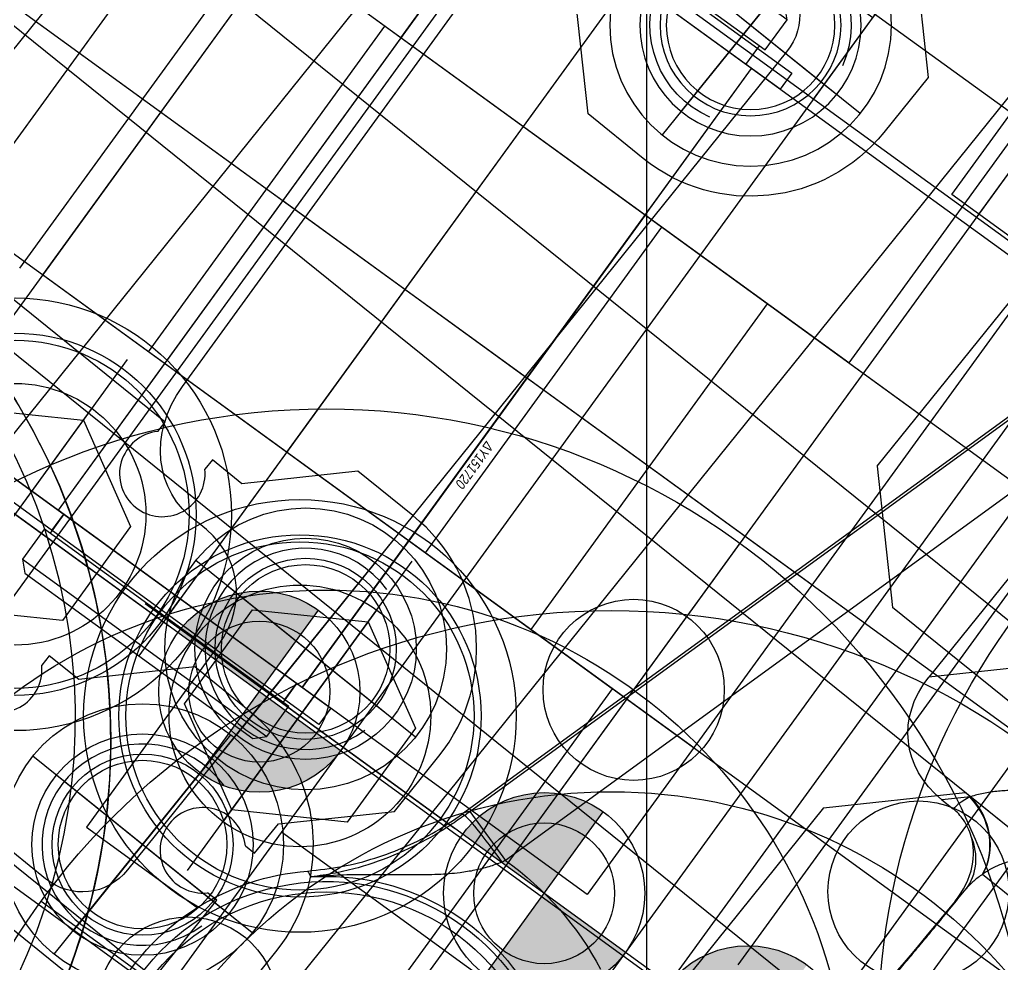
# Model space of a CAD drawing. Header units: millimetres. Extents: x 10462777 to 22643323, y 453826 to 1389191.
# Drawn here: x 11278593.96 to 11278642.8, y 585244.56 to 585291.49 of the extents above; entities that cross this region are included whole.
import ezdxf

# ---------------------------------------------------------------- set-up
doc = ezdxf.new("R2010")
doc.units = ezdxf.units.MM
doc.header["$LTSCALE"] = 200
doc.header["$MEASUREMENT"] = 0
for name, pattern in [('CENTER', [2, 1.25, -0.25, 0.25, -0.25]), ('HIDDEN', [3.75, 2.5, -1.25]), ('PHANTOM', [2.5, 1.25, -0.25, 0.25, -0.25, 0.25, -0.25]), ('PHANTOM2', [31.75, 15.875, -3.175, 3.175, -3.175, 3.175, -3.175])]:
    doc.linetypes.add(name, pattern=pattern)
doc.layers.get('0').update_dxf_attribs({"linetype": 'CONTINUOUS'})
for name, color, linetype in [('1', 1, 'CENTER'), ('1 Center', 1, 'CENTER'), ('5', 4, 'CONTINUOUS'), ('CENTER', 1, 'CONTINUOUS'), ('CL', 3, 'CONTINUOUS'), ('DR1501-002-005-002', 7, 'CONTINUOUS'), ('HL', 2, 'HIDDEN'), ('V', 6, 'PHANTOM2')]:
    doc.layers.add(name, color=color, linetype=linetype)
doc.layers.add('LAYOUT', color=8, linetype='CONTINUOUS', lineweight=25)
doc.styles.get("Standard").update_dxf_attribs({"font": 'SYMBOL'})

# ---------------------------------------------------------------- blocks, each defined once
blk = doc.blocks.new('A$C0CF62632')
at = {"layer": '1 Center', "ltscale": 0.5}
blk.add_line((490.876, 915.186), (490.876, 0), dxfattribs=at)
blk = doc.blocks.new('A$C321A0869')
at = {"layer": '1', "color": 155, "linetype": 'Continuous'}
for p, q in [((436.102, 380.365), (281.83, 380.365)), ((103.898, 368.365), (436.102, 368.365)), ((11, 355.365), (11, 255.391)), ((381, 353.263), (381, 355.365)), ((436.102, 350.365), (383.898, 350.365)), ((383.898, 340.365), (463.102, 340.365)), ((21, 255.391), (21, 337.467)), ((447.67, 325.365), (416.33, 325.365)), ((423.547, 318.148), (416.33, 325.365)), ((413.009, 320.026), (412, 321.035)), ((412, 321.035), (412, 320.312)), ((409.3, 317.322), (408.492, 317.371)), ((410.383, 317.147), (410.383, 312.423)), ((57.622, 286.023), (44.742, 246.381)), ((44.961, 246.689), (57.352, 284.823)), ((68.255, 253.219), (68.255, 285.091)), ((60.218, 283.892), (47.828, 245.758)), ((60.218, 283.892), (60.218, 248.347)), ((25.67, 250.365), (25.507, 250.365)), ((44.961, 246.689), (47.828, 245.758)), ((30, 246.035), (30, 234.865)), ((30, 234.865), (36.798, 234.865))]:
    blk.add_line(p, q, dxfattribs=at)
at = {"layer": '1', "color": 155, "linetype": 'Continuous', "extrusion": (0, 0, -1)}
for radius, start, end in [(15.394, 89.3589, 116.3172), (11.52, 157.8609, 134.5328), (11.774, 50.3609, 113.9869), (12.072, 298.5152, 49.5826)]:
    blk.add_arc((-48, 230.365), radius, start, end, dxfattribs=at)
for centre, major_axis, ratio, start_param, end_param in [((384.106, 353.471), (2.269, 2.269), 0.935113, 2.389713, 3.893472), ((435.894, 353.471), (-2.269, 2.269), 0.935113, 2.389713, 3.893472), ((417.774, 319.591), (-4.564, 4.564), 0.774597, 5.624127, 6.942243), ((410.383, 317.714), (-10, 0), 0.034921, 4.902671, 6.108652), ((26.176, 256.138), (-2.495, -5.376), 0.84361, 5.91001, 7.351033)]:
    blk.add_ellipse(centre, major_axis=major_axis, ratio=ratio, start_param=start_param, end_param=end_param, dxfattribs=at)
at = {"layer": '1', "color": 155, "linetype": 'Continuous'}
for centre, major_axis, ratio, start_param, end_param in [((410.383, 320.039), (-1.293, -2.707), 0.842338, 0.515826, 1.953307), ((410.41, 320.026), (-1.318, -2.695), 0.841234, 0.526655, 1.961147), ((409.3, 320.32), (0.181, 2.995), 0.86563, 3.211352, 4.21864), ((408.536, 320.367), (-3.459, 0.209), 0.86563, 2.185669, 2.647843), ((24.226, 244.591), (-4.564, -4.564), 0.774597, 2.482535, 3.800651)]:
    blk.add_ellipse(centre, major_axis=major_axis, ratio=ratio, start_param=start_param, end_param=end_param, dxfattribs=at)
for points, knots in [([(411.496, 318.763), (411.672, 319.011), (411.81, 319.29), (411.964, 319.817), (412, 320.066), (412, 320.312)], [0, 0, 0, 0, 0.552655, 0.552655, 1, 1, 1, 1]), ([(410.383, 317.147), (410.206, 317.194), (409.853, 317.289), (409.484, 317.311), (409.3, 317.322)], [0, 0, 0, 0, 0.502129, 1, 1, 1, 1]), ([(40.173, 239.556), (40.599, 239.944), (41.444, 240.712), (42.525, 242.025), (43.442, 243.414), (44.197, 244.865), (44.561, 245.879), (44.742, 246.381)], [0, 0, 0, 0, 0.2077, 0.411545, 0.61154, 0.80769, 1, 1, 1, 1]), ([(44.863, 246.384), (44.772, 246.114), (44.58, 245.548), (44.084, 244.34), (43.252, 242.734), (42.277, 241.346), (41.336, 240.24), (40.782, 239.711), (40.489, 239.432)], [0, 0, 0, 0, 0.079428, 0.166971, 0.378119, 0.652245, 0.816326, 1, 1, 1, 1]), ([(44.863, 246.384), (44.906, 246.401), (45.216, 246.337), (46.32, 246.031), (47.075, 245.8), (47.727, 245.59)], [0, 0, 0, 0, 0.5, 0.5, 1, 1, 1, 1]), ([(47.727, 245.59), (47.6, 245.397), (47.341, 245.001), (46.875, 244.456), (46.273, 243.849), (45.49, 243.19), (44.202, 242.231), (42.891, 241.319), (41.536, 240.302), (40.872, 239.75), (40.489, 239.432)], [0, 0, 0, 0, 0.06785, 0.139243, 0.21457, 0.328997, 0.45797, 0.723164, 0.840346, 1, 1, 1, 1])]:
    blk.add_open_spline(points, degree=3, knots=knots, dxfattribs=at)
for points, degree in [([(412.982, 320.039), (412.859, 320.098), (412.621, 320.191), (412.313, 320.271), (412.103, 320.303), (412, 320.312)], 3), ([(413.009, 320.026), (413.004, 320.028), (412.995, 320.033), (412.986, 320.037), (412.982, 320.039)], 3), ([(414.951, 318.084), (414.876, 318.19), (414.725, 318.393), (414.498, 318.675), (414.268, 318.938), (414.033, 319.183), (413.792, 319.413), (413.543, 319.631), (413.283, 319.835), (413.101, 319.964), (413.009, 320.026)], 3), ([(399.452, 317.641), (399.512, 317.629), (399.662, 317.606), (399.98, 317.571), (400.388, 317.538), (400.881, 317.507), (401.456, 317.477), (402.108, 317.449), (402.831, 317.423), (403.619, 317.4), (404.465, 317.379), (405.362, 317.362), (406.302, 317.347), (407.276, 317.335), (408.279, 317.327), (408.957, 317.323), (409.3, 317.322)], 3), ([(408.492, 317.371), (409.142, 317.367), (409.796, 317.488), (410.383, 317.8)], 3), ([(410.411, 317.139), (410.406, 317.14), (410.397, 317.143), (410.388, 317.146), (410.383, 317.147)], 3), ([(412.353, 315.934), (412.281, 316.009), (412.137, 316.151), (411.917, 316.342), (411.691, 316.514), (411.458, 316.669), (411.215, 316.809), (410.962, 316.935), (410.695, 317.045), (410.507, 317.11), (410.411, 317.139)], 3), ([(394.627, 312.744), (394.713, 312.732), (394.931, 312.708), (395.392, 312.674), (395.982, 312.641), (396.698, 312.609), (397.532, 312.579), (398.477, 312.551), (399.525, 312.526), (400.667, 312.502), (401.893, 312.482), (403.193, 312.464), (404.555, 312.449), (405.968, 312.438), (407.418, 312.43), (408.894, 312.425), (409.887, 312.423), (410.383, 312.423)], 3), ([(410.383, 312.306), (409.887, 312.306), (408.894, 312.305), (407.418, 312.3), (405.968, 312.292), (404.555, 312.28), (403.193, 312.265), (401.893, 312.248), (400.667, 312.227), (399.525, 312.204), (398.477, 312.178), (397.532, 312.15), (396.698, 312.12), (395.982, 312.089), (395.392, 312.056), (394.931, 312.021), (394.713, 311.998), (394.627, 311.986)], 3), ([(44.863, 246.384), (44.912, 246.536), (44.961, 246.689)], 2), ([(44.742, 246.381), (44.863, 246.384)], 1), ([(47.828, 245.758), (47.794, 245.702), (47.76, 245.646), (47.727, 245.59)], 3), ([(40.173, 239.556), (40.279, 239.514), (40.384, 239.473), (40.489, 239.432)], 3)]:
    blk.add_open_spline(points, degree=degree, dxfattribs=at)
blk = doc.blocks.new('A$C381A53E2')
at = {"layer": 'V'}
for p, q in [((8.5, 15.5), (8.5, 1.5)), ((8.5, 13.5), (8.5, 3.5)), ((1.5, 8.5), (15.5, 8.5)), ((3.5, 8.5), (13.5, 8.5))]:
    blk.add_line(p, q, dxfattribs=at)
blk.add_lwpolyline([(3, 45.5), (3, 31.5), (4.1, 31.205), (4.1, 21), (4.695, 21, -2.42), (4.695, 18), (4.1, 18), (4.1, 16.121), (0, 12.021), (0, 8.5, 0.414), (8.5, 0), (12.021, 0), (16.121, 4.1), (18, 4.1), (18, 4.695, -2.42), (21, 4.695), (21, 4.1), (31.205, 4.1)], format="xyb", dxfattribs=at)
blk.add_lwpolyline([(43.757, 6.428, 0.922), (38.5, 71, 0.922), (33.243, 6.428), (33.77, 9.64, 0.944), (29.24, 10.7, -0.446), (26.88, 9.602, -0.818), (38.5, 67, -0.818), (50.12, 9.602, -0.446), (47.76, 10.7, 0.944), (43.23, 9.64)], format="xyb", close=True, dxfattribs=at)
for centre, radius in [((38.5, 38.5), 32.5), ((8.5, 8.5), 7), ((8.5, 8.5), 4.5), ((8.5, 8.5), 4.188)]:
    blk.add_circle(centre, radius, dxfattribs=at)
blk.add_arc((8.5, 8.5), 5, 255, 165, dxfattribs=at)
blk = doc.blocks.new('A$C3D036A4C')
at = {"layer": 'DR1501-002-005-002'}
h = blk.add_hatch(color=256, dxfattribs=at)
h.dxf.hatch_style = 1
h.paths.add_polyline_path([(20, 65), (20, 63.5, -0.414214), (23.5, 60), (25, 60, 0.414214)])
h.paths.add_polyline_path([(20, 63.5), (20, 60), (23.5, 60, 0.414214)], flags=17)
h.paths.add_polyline_path([(20, 60), (16.5, 60, 0.414214), (20, 56.5)], flags=17)
h.paths.add_polyline_path([(16.5, 60), (15, 60, 0.414214), (20, 55), (20, 56.5, -0.414214)])
h = blk.add_hatch(color=256, dxfattribs=at)
h.dxf.hatch_style = 1
h.paths.add_polyline_path([(20, 35), (20, 33.5, -0.414214), (23.5, 30), (25, 30, 0.414214)])
h.paths.add_polyline_path([(20, 33.5), (20, 30), (23.5, 30, 0.414214)], flags=17)
h.paths.add_polyline_path([(20, 30), (16.5, 30, 0.414214), (20, 26.5)], flags=17)
h.paths.add_polyline_path([(16.5, 30), (15, 30, 0.414214), (20, 25), (20, 26.5, -0.414214)])
at = {"layer": 'CL'}
for p, q in [((20, 8.5), (20, 81.5)), ((13.5, 75), (26.5, 75)), ((85, 26), (85, 64)), ((15, 60), (25, 60)), ((0, 45), (100, 45))]:
    blk.add_line(p, q, dxfattribs=at)
at = {"layer": 'DR1501-002-005-002'}
for p, q in [((5, 90), (0, 85)), ((5, 90), (95, 90)), ((0, 5), (0, 85)), ((100, 5), (100, 85)), ((60, 26), (60, 64)), ((60, 64), (100, 64)), ((60, 55), (100, 55)), ((60, 35), (100, 35)), ((60, 26), (100, 26)), ((100, 5), (95, 0)), ((5, 0), (95, 0))]:
    blk.add_line(p, q, dxfattribs=at)
for centre, radius in [((20, 75), 6.5), ((20, 60), 3.5)]:
    blk.add_circle(centre, radius, dxfattribs=at)
at = {"layer": 'HL'}
for p, q in [((77.5, 55), (77.5, 64)), ((92.5, 55), (92.5, 64)), ((77.5, 35), (77.5, 26)), ((92.5, 35), (92.5, 26))]:
    blk.add_line(p, q, dxfattribs=at)
for centre in [(20, 60), (20, 30)]:
    blk.add_circle(centre, 5, dxfattribs=at)
blk = doc.blocks.new('A$C148D47CC')
at = {"layer": '5'}
for p, q in [((82.5, 0), (82.5, 20)), ((97.5, 0), (97.5, 20))]:
    blk.add_line(p, q, dxfattribs=at)
at = {"layer": 'CL'}
for p, q in [((90, 0), (90, 20)), ((0, 10), (175, 10))]:
    blk.add_line(p, q, dxfattribs=at)
at = {"layer": 'DR1501-002-005-002'}
for p, q in [((0, 20), (175, 20)), ((20, 0), (20, 20)), ((75, 0), (75, 20)), ((110, 0), (110, 20)), ((0, 0), (175, 0))]:
    blk.add_line(p, q, dxfattribs=at)
at = {"layer": 'HL'}
for p, q in [((81.5, 0), (81.5, 20)), ((98.5, 0), (98.5, 20))]:
    blk.add_line(p, q, dxfattribs=at)
blk = doc.blocks.new('A$C69DB7109')
at = {"layer": '5'}
for p, q in [((7.5, -55), (7.5, -35)), ((22.5, -55), (22.5, -35))]:
    blk.add_line(p, q, dxfattribs=at)
at = {"layer": 'CL'}
for p, q in [((15, -55), (15, -35)), ((-10, -45), (130, -45)), ((55, -80.5), (55, -69.5)), ((49.5, -75), (60.5, -75))]:
    blk.add_line(p, q, dxfattribs=at)
at = {"layer": 'DR1501-002-005-002'}
for p, q in [((-5, -35), (-5, -5)), ((-5, -35), (30, -35)), ((0, -55), (0, -35)), ((30, -55), (30, -35)), ((-5, -55), (30, -55)), ((-5, -85), (-5, -55)), ((0, -90), (125, -90))]:
    blk.add_line(p, q, dxfattribs=at)
blk.add_circle((55, -75), 5.5, dxfattribs=at)
at = {"layer": 'HL'}
for p, q in [((6.5, -55), (6.5, -35)), ((23.5, -55), (23.5, -35))]:
    blk.add_line(p, q, dxfattribs=at)
at = {"layer": 'DR1501-002-005-002', "oblique": 8, "width": 0.85}
blk.add_text('DU151720', height=0.5, rotation=90, dxfattribs=at).set_placement((7.313, -41.318))
blk = doc.blocks.new('A$C46232C3D')
at = {"layer": 'CENTER'}
for p, q in [((3.5, 7.5), (2.35, 7.5)), ((41.5, 7.5), (42.65, 7.5))]:
    blk.add_line(p, q, dxfattribs=at)
at = {"layer": 'CL'}
for p, q in [((22.5, 15), (22.5, 0)), ((0, 7.5), (45, 7.5))]:
    blk.add_line(p, q, dxfattribs=at)
at = {"layer": 'DR1501-002-005-002'}
for p, q in [((0.5, 15), (0, 14.5)), ((2.35, 15), (0.5, 15)), ((0.5, 15), (0.5, 0)), ((2.35, 0), (2.35, 15)), ((41.5, 15), (3.5, 15)), ((3.5, 15), (3.5, 0)), ((3.5, 15), (3.5, 0)), ((41.5, 15), (41.5, 0)), ((41.5, 15), (41.5, 0)), ((44.5, 15), (42.65, 15)), ((42.65, 0), (42.65, 15)), ((45, 14.5), (44.5, 15)), ((44.5, 0), (44.5, 15)), ((0, 14.5), (0, 0.5)), ((3.5, 14.65), (2.35, 14.65)), ((41.5, 14.65), (42.65, 14.65)), ((45, 0.5), (45, 14.5)), ((0, 0.5), (0.5, 0)), ((44.5, 0), (45, 0.5)), ((3.5, 0.35), (2.35, 0.35)), ((41.5, 0.35), (42.65, 0.35)), ((0.5, 0), (2.35, 0)), ((3.5, 0), (41.5, 0)), ((42.65, 0), (44.5, 0))]:
    blk.add_line(p, q, dxfattribs=at)
blk = doc.blocks.new('A$C212748E0')
at = {"layer": 'CENTER'}
blk.add_line((9.25, 1), (9.25, 0), dxfattribs=at)
at = {"layer": 'DR1501-002-005-002'}
for p, q in [((0, 1), (19.823, 1)), ((0, 0), (0, 1)), ((2.1, 1), (2.1, 0)), ((16.4, 1), (16.4, 0)), ((19.823, 1), (19.823, 0)), ((19.823, 0), (0, 0))]:
    blk.add_line(p, q, dxfattribs=at)
blk = doc.blocks.new('A$C1D410D33')
at = {"layer": 'DR1501-002-005-002', "rotation": 90}
blk.add_blockref('A$C46232C3D', (16.75, 0), dxfattribs=at)
at = {"layer": 'DR1501-002-005-002'}
for p in [(0, 41.5), (0, 2.5)]:
    blk.add_blockref('A$C212748E0', p, dxfattribs=at)
blk = doc.blocks.new('A$C4F800965')
at = {"layer": 'CL'}
for p, q in [((35, 70), (35, 0)), ((0, 35), (70, 35))]:
    blk.add_line(p, q, dxfattribs=at)
blk.add_circle((35, 35), 26, dxfattribs=at)
at = {"layer": 'DR1501-002-005-002'}
for centre, radius in [((35, 35), 35), ((35, 61), 4.5), ((61, 35), 4.5)]:
    blk.add_circle(centre, radius, dxfattribs=at)
at = {"layer": 'HL'}
blk.add_circle((35, 35), 11, dxfattribs=at)
blk = doc.blocks.new('A$C59BF75ED')
at = {"layer": 'CENTER'}
for p, q in [((50, 84.5), (50, 65.5)), ((40.5, 75), (59.5, 75))]:
    blk.add_line(p, q, dxfattribs=at)
at = {"layer": 'CL'}
blk.add_line((30, 45), (230, 45), dxfattribs=at)
at = {"layer": 'DR1501-002-005-002'}
blk.add_lwpolyline([(52.887, 70), (47.113, 70), (44.226, 75), (47.113, 80), (52.887, 80), (55.773, 75), (52.887, 70)], dxfattribs=at)
for radius in [10.75, 9, 8.65]:
    blk.add_circle((50, 75), radius, dxfattribs=at)
for name, p in [('A$C381A53E2', (146.5, 6.5)), ('A$C3D036A4C', (30, 0)), ('A$C69DB7109', (100, 90)), ('A$C4F800965', (0, 10)), ('A$C1D410D33', (105.75, 22.5)), ('A$C148D47CC', (25, 35))]:
    blk.add_blockref(name, p, dxfattribs=at)
blk = doc.blocks.new('A$C01323151')
at = {"layer": 'DR1501-002-005-002', "rotation": 90.00000000000004}
for p in [(124.4, 152.367), (444.4, 152.367)]:
    blk.add_blockref('A$C59BF75ED', p, dxfattribs=at)
blk = doc.blocks.new('A$C6B1410A9')
at = {"layer": 'DR1501-002-005-002', "xscale": -1, "rotation": 270}
blk.add_blockref('A$C59BF75ED', (435.06, 152.004), dxfattribs=at)
at = {"layer": 'DR1501-002-005-002', "rotation": 90.00000000000004}
for p in [(124.4, 149.992), (414.4, 149.992)]:
    blk.add_blockref('A$C59BF75ED', p, dxfattribs=at)
blk = doc.blocks.new('A$C256B494F')
at = {"layer": 'DR1501-002-005-002'}
for p, rotation in [((468.432, 219.009, -10.028), 90.00000000000004), ((230, 264.787, -10.028), 180)]:
    blk.add_blockref('A$C59BF75ED', p, dxfattribs=dict(at, rotation=rotation))
blk.add_blockref('A$C59BF75ED', (475.786, 197.943, -10.028), dxfattribs=at)
blk = doc.blocks.new('A$C1F8A417F')
at = {"ltscale": 10}
for name, p in [('A$C256B494F', (1576.882, 789.024, 10.028)), ('A$C6B1410A9', (1650.716, 788.607)), ('A$C01323151', (1633.375, 786.022))]:
    blk.add_blockref(name, p, dxfattribs=at)
at = {"layer": 'DR1501-002-005-002'}
blk.add_blockref('A$C321A0869', (1664.775, 743.024), dxfattribs=at)
blk = doc.blocks.new('A$C7DA30AB0')
at = {"layer": 'LAYOUT', "color": 6, "linetype": 'PHANTOM'}
blk.add_circle((3030.448, 3025.987, 0), 2693.021, dxfattribs=at)

msp = doc.modelspace()

# ---------------------------------------------------------------- block references
at = {"ltscale": 10, "rotation": 180}
msp.add_blockref('A$C0CF62632', (11279116.00281, 585526.88814, 0), dxfattribs=at)

# ---------------------------------------------------------------- next in the draw order: block references
at = {"ltscale": 10, "rotation": 324.019764306913}
msp.add_blockref('A$C1F8A417F', (11276651.31599, 585455.73383, 0), dxfattribs=at)

# ---------------------------------------------------------------- next in the draw order: block references
at = {"ltscale": 10, "rotation": 51.1429793073033}
msp.add_blockref('A$C1F8A417F', (11278165.47006, 582967.95012, 0), dxfattribs=at)

# ---------------------------------------------------------------- next in the draw order: block references
at = {"ltscale": 10}
msp.add_blockref('A$C7DA30AB0', (11276684.40366, 580408.4363, 0), dxfattribs=at)

doc.saveas('drawing.dxf')
